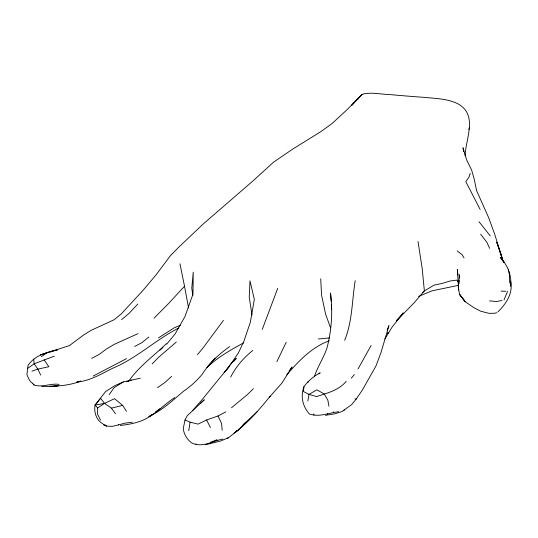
<?xml version="1.0" encoding="UTF-8"?>
<svg xmlns="http://www.w3.org/2000/svg" width="538" height="538" viewBox="0 0 538 538"><rect width="100%" height="100%" fill="white"/><g stroke="black" fill="none" stroke-linecap="round" stroke-linejoin="round"><path stroke-width="0.81" d="M106.396 426.123L106.309 425.592L103.504 424.388L103.76 424.966L106.396 426.123L112.489 426.338L118.394 424.939L118.4 424.401M140.304 378.201L123.404 381.899L114.755 385.692L105.562 391.59L95.065 405.101L97.667 407.945L97.566 414.28L100.566 420.097M465.108 155.758C465.632 138.508 478.215 114.998 458.033 103.895C447.69 98.629 435.8 98.548 424.495 97.371C412.902 96.578 401.314 95.616 389.734 94.567C380.527 94.379 371.012 91.756 361.987 94.385L351.529 105.414M115.475 413.715L111.42 408.14L104.527 403.392L100.626 398.281L95.065 405.101C93.767 412.162 96.349 420.312 102.919 423.85M459.015 283.647L459.183 280.412M459.311 277.985L459.479 274.75L458.275 287.11L459.492 294.299L465.209 301.71L473.857 307.662L480.528 311.146L488.961 313.331L494.2 313.271L496.776 312.733M49.926 352.094L57.707 349.747C46.685 352.141 34.708 355.497 28.023 365.383L26.9 374.576L29.254 379.821L31.13 382.303L32.509 383.231M319.034 373.903L320.177 372.78C313.889 376.223 308.113 380.796 303.957 386.681L303.439 391.503L309.014 394.394L316.653 396.573C327.272 393.016 338.732 390.38 346.23 381.321M355.201 280.661C351.993 300.527 352.383 321.482 344.676 340.346M188.737 430.743L190.082 422.162L184.998 419.996L187.264 415.652L204.312 399.788L200.21 403.574M303.957 386.681C300.291 396.614 302.706 406.338 309.39 414.004C319.283 417.495 328.92 412.807 338.684 411.731M307.864 400.985L309.014 394.394L316.855 389.821L324.212 393.95L327.844 400.131L328.933 406.183M184.998 419.996L183.25 428.705C184.043 434.563 187.056 439.425 191.669 442.895C202.214 448.161 212.544 440.978 222.833 439.069M216.827 440.393L216.969 439.754L210.58 442.27L210.654 442.821M333.432 412.343L333.58 411.731M358.442 98.911L358.819 97.398M470.185 173.357L469.008 177.089L465.821 181.629L480.104 209.39M468.867 129.503L469.593 127.405M314.394 376.714C317.521 366.721 323.634 357.985 326.943 348.073C331.697 330.171 332.82 311.381 330.527 293.008L331.112 301.152M277.709 288.341L262.262 329.411M387.131 330.245L388.947 325.618L381.025 352.464L375.968 365.988L362.262 390.211L356.183 399.095L351.798 404.495L342.094 411.496L335.1 413.749L325.45 415.343M504.012 299.908L507.549 291.455M286.203 342.249L276.875 361.63M371.092 345.51L358.005 368.994M384.845 338.953L392.101 327.091L403.271 312.928L396.318 320.762M230.661 377.057C236.041 366.566 243.647 357.797 252.773 350.453M109.194 394.65L114.076 387.703L123.404 381.899M289.121 371.012L292.04 367.017L281.979 383.002L269.229 397.407M223.438 320.386L202.671 348.449L197.439 354.643M270.224 396.19C260.432 408.053 250.627 420.178 238.388 429.633M166.645 344.192L175.139 333.923L185.038 316.391L192.974 294.158L193.243 272.181L191.777 288.16L192.833 295.523M128.643 381.301C138.784 366.512 153.633 356.143 166.289 343.708M351.341 378.16L354.367 374.556M228.899 367.118L224.185 372.686L231.031 363.769L236.243 358.442L233.62 361.543M229.625 346.627C218.852 354.172 209.215 363.19 202.147 374.361C196.767 380.783 190.553 386.452 183.626 391.173C172.9 400.218 162.537 410.138 149.672 416.13M207.043 367.272L215.066 358.167M207.09 367.333C217.782 357.245 230.896 349.808 243.768 342.76M286.754 374.838C298.724 361.011 311.576 347.245 329.202 340.803M179.961 263.775L184.514 286.236L168.623 303.459L154.056 318.16M192.671 410.46L201.219 400.743L229.04 366.593L238.368 353.009L243.916 341.233L250.365 322.161L254.326 299.397L249.995 280.843L249.235 297.232L252.013 315.033M351.684 105.448L354.542 102.375M355.692 101.144L361.987 94.385L347.151 109.604L331.98 123.619L320.782 131.689L292.813 149.033L273.465 162.241L253.761 180.217L203.203 224.01L178.065 247.857L170.358 255.785L155.845 275.153L143.256 290.076L121.198 313.997L113.955 319.828L91.151 330.319L83.451 335.12L69.415 345.584L40.585 354.898L46.813 353.029M387.461 333.459L388.53 332.316L387.38 333.506M137.802 304.051L128.743 313.688L121.581 319.639M257.204 411.644L245.523 422.512L238.825 429.64L228.556 437.683L220.634 440.999L205.57 444.751M396.493 320.83L414.052 302.881L424.368 290.883L434.112 285.113L441.913 283.486L450.306 280.937L456.849 280.103L458.652 282.907M497.852 311.966C506.036 303.93 513.454 293.096 510.575 281.058L510.602 286.209C511.981 275.469 507.522 265.099 500.259 257.406L504.496 262.598M152.133 363.923L158.871 357.057L176.329 342.02M253.432 388.732L247.292 394.657L231.488 407.777M422.633 292.544L424.368 290.883L422.202 268.576L418.013 241.508M171.635 376.392L164.722 382.639L157.54 387.696M159.927 350.184L162.98 347.461M243.028 424.717L245.523 422.512M174.722 397.622C165.617 403.345 158.266 411.59 148.858 416.748L152.119 414.764C143.034 421.98 131.568 424.132 120.337 425.477M148.838 337.023L142.045 342.578L134.661 346.506M343.412 410.608L344.441 409.821M234.037 433.09L238.825 429.64L234.763 432.572M155.489 411.933L160.015 408.672M235.691 431.55L237.043 430.595M27.418 368.564L34.15 363.796L54.304 356.163M41.386 356.667L47.559 352.336M97.667 407.945L104.527 403.392L114.533 398.665L122.677 405.403L126.47 411.335M158.461 337.884L174.312 327.75L180.391 325.255M178.67 328.066C155.549 339.74 136.8 358.288 112.718 368.207C101.238 374.004 89.846 380.944 76.766 382.128L80.666 381.079C68.292 386.082 54.957 386.378 41.776 386.492M91.662 358.395L99.322 354.334L106.336 349.081L114.352 344.28L138.037 333.647M190.082 422.162L198.132 424.119L206.565 419.976L218.011 415.975L225.832 411.873M126.585 358.597L93.108 376.089M227.231 438.342L228.556 437.683M307.326 382.377L308.819 381.731M418.577 296.404L431.98 290.863L458.524 285.322M126.672 381.798L131.272 380.036M31.944 371.153L37.842 369.115L48.85 366.728L44.116 359.814M118.394 424.939L124.789 423.171L132.348 422.243M111.42 408.14L122.677 405.403M501.914 300.493L496.534 301.529L489.546 300.883M95.065 405.101L104.527 403.392M318.375 338.98L329.606 337.904M54.116 386.015L58.205 385.733L49.509 386.318M59.18 384.388C50.7 383.049 42.294 387.777 34.015 385.013L32.603 383.312M501.181 291.152L505.908 291.246M354.986 398.786L356.183 399.095M457.233 250.937L461.907 254.501L464.052 257.897M479.008 221.73L490.293 235.96M480.656 234.238L486.85 242.268L489.661 248.368M195.966 443.837L196.39 444.449M206.565 419.976L210.445 427.515M40.7 375.053L37.842 369.115L34.15 363.796L33.712 359.068M313.708 413.937L314.004 414.946M218.011 415.975L221.562 423.467L222.201 430.299M330.574 327.891L325.577 314.125L321.549 294.999L320.729 278.845M501.281 256.007L496.715 242.127L500.703 253.068L503.521 262.652L503.292 261.098M501.786 257.554L502.553 259.867M188.582 308.012L184.514 286.236M502.593 259.874L494.684 234.164L488.612 217.56L476.601 190.627L474.207 179.127L471.604 169.988L466.614 159.847L462.996 147.748L463.695 151.716M33.833 384.3L34.015 385.013M508.349 269.767L509.681 275.759M457.562 271.165L457.354 269.511L458.679 290.123M457.764 272.827L458.073 275.315M327.474 413.433L327.541 413.991M331.347 304.407L331.697 309.296M509.446 274.716L509.694 282.921M465.209 301.71L459.492 294.299L465.209 301.71"/></g></svg>
